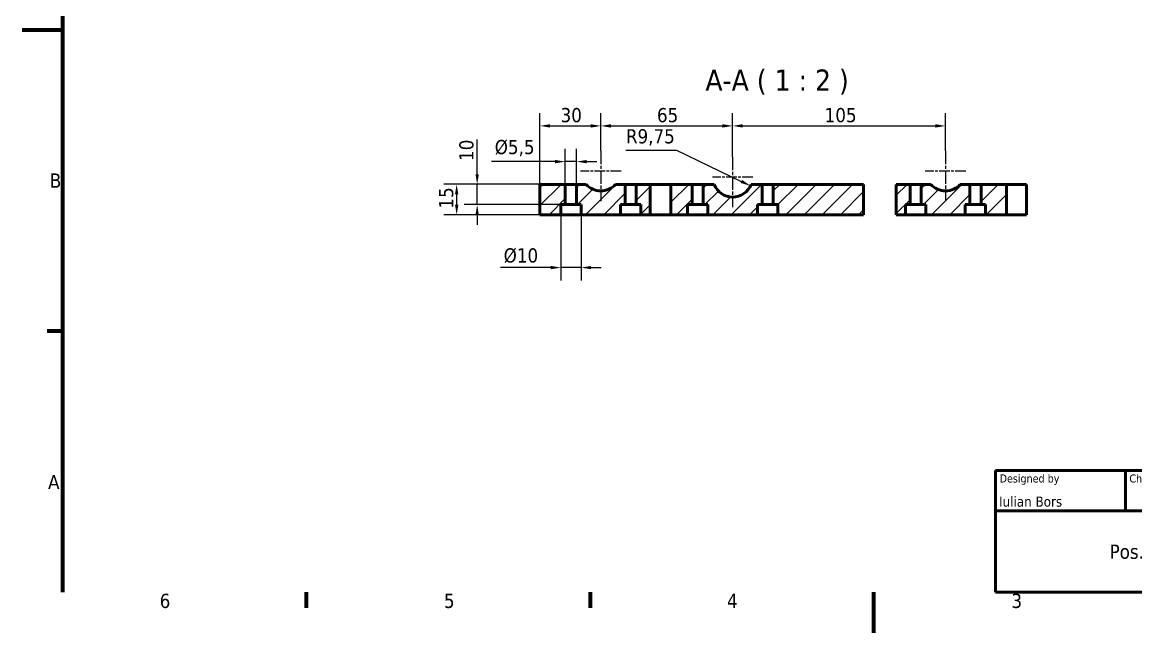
# Model space of a CAD drawing. Header units: millimetres. Extents: x 0 to 840, y 0 to 594.
# Drawn here: x 0 to 549, y 0 to 301 of the extents above; entities that cross this region are included whole.
import ezdxf
from ezdxf.enums import TextEntityAlignment as Align

# ---------------------------------------------------------------- set-up
doc = ezdxf.new("R2010")
doc.units = ezdxf.units.MM
doc.header["$LTSCALE"] = 2
doc.linetypes.add('CHAIN', pattern=[0.3543, 0.2362, -0.0295, 0.0591, -0.0295])
for name, color, linetype, lineweight in [('Border (ISO)', 7, 'Continuous', 70), ('Center Mark (ISO)', 7, 'Continuous', 25), ('Dimension (ISO)', 7, 'Continuous', 25), ('Hatch (ISO)', 7, 'Continuous', 18), ('Symbol (ISO)', 7, 'Continuous', 25), ('Title (ISO)', 7, 'Continuous', 50), ('Visible (ISO)', 7, 'Continuous', 50)]:
    doc.layers.add(name, color=color, linetype=linetype, lineweight=lineweight)
doc.styles.add('Label Text (ISO)', font='tahoma.ttf')
doc.styles.add('Note Text (ISO)', font='tahoma.ttf')
doc.styles.add('Text Style39', font='tahoma.ttf')
doc.styles.add('Text Style41', font='tahoma.ttf')
doc.dimstyles.new('Default - Method 1b (ISO)', dxfattribs={"dimscale": 2, "dimtxt": 3.5, "dimasz": 2.5, "dimexe": 3.175, "dimexo": 0, "dimgap": 0.762, "dimtad": 1, "dimtoh": 1, "dimrnd": 1e-08, "dimtxsty": 'Note Text (ISO)', "dimcen": 0.09, "dimdle": 10, "dimclrd": 256, "dimclre": 256, "dimclrt": 256, "dimazin": 2, "dimtfac": 1, "dimtmove": 0, "dimatfit": 3, "dimfxl": 0, "dimtolj": 1, "dimlwd": -1, "dimlwe": -1, "dimarcsym": 0})

# ---------------------------------------------------------------- blocks, each defined once
blk = doc.blocks.new('Borders Default Border')
at = {"layer": 'Border (ISO)'}
for p, q in [((10, 74.25), (6.1, 74.25)), ((70, 10), (70, 6.1)), ((140, 10), (140, 6.1))]:
    blk.add_line(p, q, dxfattribs=at)
at = {"layer": 'Border (ISO)', "flags": 128}
for points in [[(10, 10), (10, 287)], [(0, 148.5), (10, 148.5)], [(210, 0), (210, 10)]]:
    blk.add_lwpolyline(points, dxfattribs=at)
at = {"layer": 'Border (ISO)', "char_height": 3.5, "attachment_point": 7, "style": 'Note Text (ISO)'}
for s, insert in [('B', (6.78, 109.63)), ('A', (6.36, 35.38)), ('6', (33.88, 6.03)), ('5', (103.98, 6.03)), ('4', (173.78, 6.1)), ('3', (243.91, 6.03))]:
    blk.add_mtext(s, dxfattribs=dict(at, insert=insert))
blk = doc.blocks.new('*D22')
at = {"layer": 'Defpoints', "color": 0}
for p in [(214.24, 220.92), (255.32, 220.92), (255.32, 205.92)]:
    blk.add_point(p, dxfattribs=at)
at = {"layer": 'Dimension (ISO)'}
for p, q in [((255.32, 220.92), (207.89, 220.92)), ((214.24, 210.92), (214.24, 215.92)), ((255.32, 205.92), (207.89, 205.92))]:
    blk.add_line(p, q, dxfattribs=at)
for points in [[(213.4, 215.92), (215.07, 215.92), (214.24, 220.92)], [(213.4, 210.92), (215.07, 210.92), (214.24, 205.92)]]:
    blk.add_solid(points, dxfattribs=at)
at = {"layer": 'Dimension (ISO)', "insert": (205.54, 208.95), "char_height": 7, "attachment_point": 1, "rotation": 90, "style": 'Note Text (ISO)'}
blk.add_mtext('\\A1;15', dxfattribs=at)
blk = doc.blocks.new('*D23')
at = {"layer": 'Defpoints', "color": 0}
for p in [(267.8, 220.92), (224.34, 210.92), (267.8, 210.92)]:
    blk.add_point(p, dxfattribs=at)
at = {"layer": 'Dimension (ISO)'}
for p, q in [((224.34, 225.92), (224.34, 243.03)), ((267.8, 220.92), (217.99, 220.92)), ((224.34, 210.92), (224.34, 220.92)), ((267.8, 210.92), (217.99, 210.92)), ((224.34, 205.92), (224.34, 200.92))]:
    blk.add_line(p, q, dxfattribs=at)
for points in [[(223.51, 225.92), (225.17, 225.92), (224.34, 220.92)], [(223.51, 205.92), (225.17, 205.92), (224.34, 210.92)]]:
    blk.add_solid(points, dxfattribs=at)
at = {"layer": 'Dimension (ISO)', "insert": (215.53, 232.44), "char_height": 7, "attachment_point": 1, "rotation": 90, "style": 'Note Text (ISO)'}
blk.add_mtext('\\A1;10', dxfattribs=at)
blk = doc.blocks.new('*D24')
at = {"layer": 'Defpoints', "color": 0}
for p in [(285.32, 249.71), (285.32, 237.42), (255.32, 220.92)]:
    blk.add_point(p, dxfattribs=at)
at = {"layer": 'Dimension (ISO)'}
for p, q in [((255.32, 220.92), (255.32, 256.06)), ((285.32, 237.42), (285.32, 256.06)), ((260.32, 249.71), (280.32, 249.71))]:
    blk.add_line(p, q, dxfattribs=at)
for points in [[(260.32, 250.55), (260.32, 248.88), (255.32, 249.71)], [(280.32, 250.55), (280.32, 248.88), (285.32, 249.71)]]:
    blk.add_solid(points, dxfattribs=at)
at = {"layer": 'Dimension (ISO)', "insert": (265.48, 258.53), "char_height": 7, "attachment_point": 1, "style": 'Note Text (ISO)'}
blk.add_mtext('\\A1;30', dxfattribs=at)
blk = doc.blocks.new('*D25')
at = {"layer": 'Defpoints', "color": 0}
for p in [(350.32, 249.71), (285.32, 237.42), (350.32, 234.42)]:
    blk.add_point(p, dxfattribs=at)
at = {"layer": 'Dimension (ISO)'}
for p, q in [((285.32, 237.42), (285.32, 256.06)), ((350.32, 234.42), (350.32, 256.06)), ((290.32, 249.71), (345.32, 249.71))]:
    blk.add_line(p, q, dxfattribs=at)
for points in [[(290.32, 250.55), (290.32, 248.88), (285.32, 249.71)], [(345.32, 250.55), (345.32, 248.88), (350.32, 249.71)]]:
    blk.add_solid(points, dxfattribs=at)
at = {"layer": 'Dimension (ISO)', "insert": (313.01, 258.52), "char_height": 7, "attachment_point": 1, "style": 'Note Text (ISO)'}
blk.add_mtext('\\A1;65', dxfattribs=at)
blk = doc.blocks.new('*D26')
at = {"layer": 'Defpoints', "color": 0}
for p in [(455.32, 249.71), (455.32, 237.42), (350.32, 234.42)]:
    blk.add_point(p, dxfattribs=at)
at = {"layer": 'Dimension (ISO)'}
for p, q in [((350.32, 234.42), (350.32, 256.06)), ((455.32, 237.42), (455.32, 256.06)), ((355.32, 249.71), (450.32, 249.71))]:
    blk.add_line(p, q, dxfattribs=at)
for points in [[(355.32, 250.55), (355.32, 248.88), (350.32, 249.71)], [(450.32, 250.55), (450.32, 248.88), (455.32, 249.71)]]:
    blk.add_solid(points, dxfattribs=at)
at = {"layer": 'Dimension (ISO)', "insert": (395.71, 258.52), "char_height": 7, "attachment_point": 1, "style": 'Note Text (ISO)'}
blk.add_mtext('\\A1;105', dxfattribs=at)
blk = doc.blocks.new('*D27')
at = {"layer": 'Defpoints', "color": 0}
for p in [(265.55, 205.92), (275.55, 205.92), (275.55, 179.9)]:
    blk.add_point(p, dxfattribs=at)
at = {"layer": 'Dimension (ISO)'}
for p, q in [((265.55, 205.92), (265.55, 173.55)), ((275.55, 205.92), (275.55, 173.55)), ((260.55, 179.9), (235.88, 179.9)), ((275.55, 179.9), (265.55, 179.9)), ((280.55, 179.9), (285.55, 179.9))]:
    blk.add_line(p, q, dxfattribs=at)
for points in [[(260.55, 180.73), (260.55, 179.07), (265.55, 179.9)], [(280.55, 180.73), (280.55, 179.07), (275.55, 179.9)]]:
    blk.add_solid(points, dxfattribs=at)
at = {"layer": 'Dimension (ISO)', "insert": (237.4, 189.4), "char_height": 7, "attachment_point": 1, "style": 'Note Text (ISO)'}
blk.add_mtext('\\A1;\\fTahoma|b0|i0;\\H7.0000;Ø10', dxfattribs=at)
blk = doc.blocks.new('*D28')
at = {"layer": 'Defpoints', "color": 0}
for p in [(273.3, 232.1), (267.8, 220.92), (273.3, 220.92)]:
    blk.add_point(p, dxfattribs=at)
at = {"layer": 'Dimension (ISO)'}
for p, q in [((267.8, 220.92), (267.8, 238.45)), ((273.3, 220.92), (273.3, 238.45)), ((262.8, 232.1), (231.47, 232.1)), ((273.3, 232.1), (267.8, 232.1)), ((278.3, 232.1), (283.3, 232.1))]:
    blk.add_line(p, q, dxfattribs=at)
for points in [[(262.8, 232.94), (262.8, 231.27), (267.8, 232.1)], [(278.3, 232.94), (278.3, 231.27), (273.3, 232.1)]]:
    blk.add_solid(points, dxfattribs=at)
at = {"layer": 'Dimension (ISO)', "insert": (233, 242.8), "char_height": 7, "attachment_point": 1, "style": 'Note Text (ISO)'}
blk.add_mtext('\\A1;\\fTahoma|b0|i0;\\H7.0000;Ø5,5', dxfattribs=at)
blk = doc.blocks.new('*D29')
at = {"layer": 'Defpoints', "color": 0}
for p in [(350.32, 224.42), (359.11, 220.2)]:
    blk.add_point(p, dxfattribs=at)
at = {"layer": 'Dimension (ISO)'}
for p, q in [((297.69, 237.7), (322.66, 237.7)), ((322.66, 237.7), (354.6, 222.36))]:
    blk.add_line(p, q, dxfattribs=at)
blk.add_solid([(354.96, 223.11), (354.24, 221.61), (359.11, 220.2)], dxfattribs=at)
at = {"layer": 'Dimension (ISO)', "insert": (297.69, 248.1), "char_height": 7, "attachment_point": 1, "style": 'Note Text (ISO)'}
blk.add_mtext('\\A1;R9,75', dxfattribs=at)
blk = doc.blocks.new('Title Blocks I.A.B')
at = {"layer": 'Title (ISO)'}
for p, q in [((270.07, 130), (100.07, 130)), ((100.07, 130), (100.07, 100)), ((132.07, 120), (132.07, 130)), ((157.07, 120), (157.07, 130)), ((197.07, 120), (197.07, 130)), ((220.07, 120), (220.07, 130)), ((250.07, 120), (250.07, 130)), ((270.07, 100), (270.07, 130)), ((100.07, 120), (270.07, 120)), ((175.07, 120), (175.07, 100)), ((270.07, 110), (175.07, 110)), ((235.07, 100), (235.07, 110)), ((250.07, 100), (250.07, 110)), ((100.07, 100), (270.07, 100))]:
    blk.add_line(p, q, dxfattribs=at)
at = {"layer": 'Title (ISO)', "style": 'Text Style41'}
for s, p in [('Designed by', (101.07, 129)), ('Checked by', (133.07, 129)), ('Approved by', (158.07, 129)), ('Date', (221.07, 129))]:
    blk.add_text(s, height=2, dxfattribs=at).set_placement(p, align=Align.TOP_LEFT)
blk.add_text('Date', height=2, dxfattribs=at).set_placement((196.07, 129), align=Align.TOP_RIGHT)
for s, p in [('Edition', (242.57, 109)), ('Sheet', (260.07, 109))]:
    blk.add_text(s, height=2, dxfattribs=at).set_placement(p, align=Align.TOP_CENTER)
at = {"layer": 'Title (ISO)', "style": 'Note Text (ISO)'}
blk.add_text('1 / 1 ', height=3.5, dxfattribs=at).set_placement((260.07, 103.5), align=Align.MIDDLE_CENTER)
at = {"layer": 'Title (ISO)'}
for tag, p, height, style in [('AUTHOR_001', (100.92, 121.05), 2.5, 'Text Style39'), ('CREATION_DATE_001', (220.91, 121.54), 2.5, 'Text Style39'), ('COMPANY_001', (128.18, 108.21), 3.5, 'Note Text (ISO)'), ('PART_NUMBER_001', (175.88, 103.25), 3.5, 'Note Text (ISO)')]:
    blk.add_attdef(tag, p, '', height=height, dxfattribs=dict(at, style=style))
at = {"layer": 'Title (ISO)', "style": 'Text Style39'}
for tag, p in [('CHECKED_BY', (133.07, 121)), ('ENG_APPROVED_BY', (158.07, 121))]:
    blk.add_attdef(tag, text='', height=2.5, dxfattribs=at).set_placement(p, align=Align.BOTTOM_LEFT)
blk.add_attdef('ENG_APPROVAL_DATE', text='', height=2.5, dxfattribs=at).set_placement((196.07, 121), align=Align.BOTTOM_RIGHT)
at = {"layer": 'Title (ISO)', "style": 'Note Text (ISO)'}
for tag, p in [('TITLE', (222.57, 115)), ('REVISION_NUMBER', (242.57, 103.5))]:
    blk.add_attdef(tag, text='', height=3.5, dxfattribs=at).set_placement(p, align=Align.MIDDLE_CENTER)

msp = doc.modelspace()

# ---------------------------------------------------------------- hatches: boundary and pattern name
at = {"layer": 'Hatch (ISO)'}
h = msp.add_hatch(dxfattribs=at)
h.set_pattern_fill('ANSI31', color=256, scale=50.8, style=0)
h.set_pattern_definition([(45, (0, 0), (-4.49013, 4.49013), [])])
edge = h.paths.add_edge_path()
edge.add_ellipse((455.3158, 227.4192), major_axis=(-6.5, -7.2672), ratio=1, start_angle=353.62063, end_angle=450)
edge.add_line((462.583, 220.9192), (467.333, 220.9192))
edge.add_line((467.333, 220.9192), (467.333, 210.9192))
edge.add_line((467.333, 210.9192), (465.083, 210.9192))
edge.add_line((465.083, 210.9192), (465.083, 205.9192))
edge.add_line((465.083, 205.9192), (445.5486, 205.9192))
edge.add_line((445.5486, 205.9192), (445.5486, 210.9192))
edge.add_line((445.5486, 210.9192), (443.2986, 210.9192))
edge.add_line((443.2986, 210.9192), (443.2986, 220.9192))
edge.add_line((443.2986, 220.9192), (448.0486, 220.9192))
h.paths.add_polyline_path([(435.5486, 205.9192), (435.5486, 210.9192), (437.7986, 210.9192), (437.7986, 220.9192), (431.0486, 220.9192), (431.0486, 205.9192)])
h.paths.add_polyline_path([(475.083, 210.9192), (475.083, 205.9192), (485.3158, 205.9192), (485.3158, 220.9192), (472.833, 220.9192), (472.833, 210.9192)])
h.paths.add_polyline_path([(302.833, 210.9192), (305.083, 210.9192), (305.083, 205.9192), (309.583, 205.9192), (309.583, 220.9192), (302.833, 220.9192)])
h.paths.add_polyline_path([(414.943, 205.9192), (414.943, 220.9192), (370.3158, 220.9192), (370.3158, 210.9192), (372.5658, 210.9192), (372.5658, 205.9192)])
h.paths.add_polyline_path([(265.5486, 210.9192), (267.7986, 210.9192), (267.7986, 220.9192), (255.3158, 220.9192), (255.3158, 205.9192), (265.5486, 205.9192)])
edge = h.paths.add_edge_path()
edge.add_line((273.2986, 210.9192), (275.5486, 210.9192))
edge.add_line((275.5486, 210.9192), (275.5486, 205.9192))
edge.add_line((275.5486, 205.9192), (295.083, 205.9192))
edge.add_line((295.083, 205.9192), (295.083, 210.9192))
edge.add_line((295.083, 210.9192), (297.333, 210.9192))
edge.add_line((297.333, 210.9192), (297.333, 220.9192))
edge.add_line((297.333, 220.9192), (292.583, 220.9192))
edge.add_ellipse((285.3158, 227.4192), major_axis=(-6.5, -7.2672), ratio=1, start_angle=353.62063, end_angle=450, ccw=False)
edge.add_line((278.0486, 220.9192), (273.2986, 220.9192))
edge.add_line((273.2986, 220.9192), (273.2986, 210.9192))
edge = h.paths.add_edge_path()
edge.add_line((362.5658, 210.9192), (364.8158, 210.9192))
edge.add_line((364.8158, 210.9192), (364.8158, 220.9192))
edge.add_line((364.8158, 220.9192), (359.4159, 220.9192))
edge.add_ellipse((350.3158, 224.4192), major_axis=(-3.5, -9.1001), ratio=1, start_angle=312.074443, end_angle=450, ccw=False)
edge.add_line((341.2157, 220.9192), (335.8158, 220.9192))
edge.add_line((335.8158, 220.9192), (335.8158, 210.9192))
edge.add_line((335.8158, 210.9192), (338.0658, 210.9192))
edge.add_line((338.0658, 210.9192), (338.0658, 205.9192))
edge.add_line((338.0658, 205.9192), (362.5658, 205.9192))
edge.add_line((362.5658, 205.9192), (362.5658, 210.9192))
h.paths.add_polyline_path([(319.8534, 205.9192), (328.0658, 205.9192), (328.0658, 210.9192), (330.3158, 210.9192), (330.3158, 220.9192), (319.8534, 220.9192)])

# ---------------------------------------------------------------- linework, layer by layer
at = {"layer": 'Center Mark (ISO)', "linetype": 'CHAIN', "ltscale": 13.751092}
for p, q in [((285.3158, 237.4192), (285.3158, 212.6692)), ((455.3158, 237.4192), (455.3158, 212.6692)), ((350.3158, 234.4192), (350.3158, 209.6692))]:
    msp.add_line(p, q, dxfattribs=at)
at = {"layer": 'Center Mark (ISO)', "linetype": 'CHAIN', "ltscale": 11.111974}
for p, q in [((295.3158, 227.4192), (275.3158, 227.4192)), ((465.3158, 227.4192), (445.3158, 227.4192)), ((360.3158, 224.4192), (340.3158, 224.4192))]:
    msp.add_line(p, q, dxfattribs=at)
at = {"layer": 'Visible (ISO)'}
for p, q in [((267.7986, 220.9192), (255.3158, 220.9192)), ((255.3158, 220.9192), (255.3158, 205.9192)), ((267.7986, 210.9192), (267.7986, 220.9192)), ((267.7986, 220.9192), (273.2986, 220.9192)), ((278.0486, 220.9192), (273.2986, 220.9192)), ((273.2986, 220.9192), (273.2986, 210.9192)), ((297.333, 220.9192), (292.583, 220.9192)), ((297.333, 210.9192), (297.333, 220.9192)), ((297.333, 220.9192), (302.833, 220.9192)), ((309.583, 220.9192), (302.833, 220.9192)), ((302.833, 220.9192), (302.833, 210.9192)), ((309.583, 205.9192), (309.583, 220.9192)), ((317.583, 220.9192), (309.583, 220.9192)), ((317.583, 220.9192), (319.8534, 220.9192)), ((330.3158, 220.9192), (319.8534, 220.9192)), ((319.8534, 220.9192), (319.8534, 205.9192)), ((330.3158, 210.9192), (330.3158, 220.9192)), ((330.3158, 220.9192), (335.8158, 220.9192)), ((341.2157, 220.9192), (335.8158, 220.9192)), ((335.8158, 220.9192), (335.8158, 210.9192)), ((364.8158, 220.9192), (359.4159, 220.9192)), ((364.8158, 210.9192), (364.8158, 220.9192)), ((364.8158, 220.9192), (370.3158, 220.9192)), ((414.943, 220.9192), (370.3158, 220.9192)), ((370.3158, 220.9192), (370.3158, 210.9192)), ((414.943, 205.9192), (414.943, 220.9192)), ((431.0486, 220.9192), (431.0486, 205.9192)), ((437.7986, 220.9192), (431.0486, 220.9192)), ((437.7986, 210.9192), (437.7986, 220.9192)), ((437.7986, 220.9192), (443.2986, 220.9192)), ((448.0486, 220.9192), (443.2986, 220.9192)), ((443.2986, 220.9192), (443.2986, 210.9192)), ((467.333, 220.9192), (462.583, 220.9192)), ((467.333, 210.9192), (467.333, 220.9192)), ((467.333, 220.9192), (472.833, 220.9192)), ((485.3158, 220.9192), (472.833, 220.9192)), ((472.833, 220.9192), (472.833, 210.9192)), ((485.3158, 205.9192), (485.3158, 220.9192)), ((487.3158, 220.9192), (485.3158, 220.9192)), ((493.3158, 220.9192), (487.3158, 220.9192)), ((493.3158, 220.9192), (495.3158, 220.9192)), ((495.3158, 205.9192), (495.3158, 220.9192)), ((265.5486, 210.9192), (267.7986, 210.9192)), ((265.5486, 205.9192), (265.5486, 210.9192)), ((273.2986, 210.9192), (267.7986, 210.9192)), ((273.2986, 210.9192), (275.5486, 210.9192)), ((275.5486, 210.9192), (275.5486, 205.9192)), ((295.083, 205.9192), (295.083, 210.9192)), ((295.083, 210.9192), (297.333, 210.9192)), ((302.833, 210.9192), (297.333, 210.9192)), ((302.833, 210.9192), (305.083, 210.9192)), ((305.083, 210.9192), (305.083, 205.9192)), ((328.0658, 205.9192), (328.0658, 210.9192)), ((328.0658, 210.9192), (330.3158, 210.9192)), ((330.3158, 210.9192), (335.8158, 210.9192)), ((335.8158, 210.9192), (338.0658, 210.9192)), ((338.0658, 210.9192), (338.0658, 205.9192)), ((362.5658, 210.9192), (364.8158, 210.9192)), ((362.5658, 205.9192), (362.5658, 210.9192)), ((364.8158, 210.9192), (370.3158, 210.9192)), ((370.3158, 210.9192), (372.5658, 210.9192)), ((372.5658, 210.9192), (372.5658, 205.9192)), ((435.5486, 205.9192), (435.5486, 210.9192)), ((435.5486, 210.9192), (437.7986, 210.9192)), ((443.2986, 210.9192), (437.7986, 210.9192)), ((443.2986, 210.9192), (445.5486, 210.9192)), ((445.5486, 210.9192), (445.5486, 205.9192)), ((465.083, 205.9192), (465.083, 210.9192)), ((465.083, 210.9192), (467.333, 210.9192)), ((472.833, 210.9192), (467.333, 210.9192)), ((472.833, 210.9192), (475.083, 210.9192)), ((475.083, 210.9192), (475.083, 205.9192)), ((255.3158, 205.9192), (265.5486, 205.9192)), ((275.5486, 205.9192), (265.5486, 205.9192)), ((275.5486, 205.9192), (295.083, 205.9192)), ((305.083, 205.9192), (295.083, 205.9192)), ((305.083, 205.9192), (309.583, 205.9192)), ((309.583, 205.9192), (317.583, 205.9192)), ((319.8534, 205.9192), (317.583, 205.9192)), ((319.8534, 205.9192), (328.0658, 205.9192)), ((338.0658, 205.9192), (328.0658, 205.9192)), ((338.0658, 205.9192), (362.5658, 205.9192)), ((372.5658, 205.9192), (362.5658, 205.9192)), ((372.5658, 205.9192), (414.943, 205.9192)), ((431.0486, 205.9192), (435.5486, 205.9192)), ((445.5486, 205.9192), (435.5486, 205.9192)), ((445.5486, 205.9192), (465.083, 205.9192)), ((475.083, 205.9192), (465.083, 205.9192)), ((475.083, 205.9192), (485.3158, 205.9192)), ((485.3158, 205.9192), (487.3158, 205.9192)), ((493.3158, 205.9192), (487.3158, 205.9192)), ((495.3158, 205.9192), (493.3158, 205.9192))]:
    msp.add_line(p, q, dxfattribs=at)
for centre, start, end in [((285.3158, 227.4192), 221.810315, 318.189685), ((350.3158, 224.4192), 201.037221, 338.962779), ((455.3158, 227.4192), 221.810315, 318.189685)]:
    msp.add_arc(centre, 9.75, start, end, dxfattribs=at)

# ---------------------------------------------------------------- block references
at = {"xscale": 2, "yscale": 2, "zscale": 2}
msp.add_blockref('Borders Default Border', (0, 0), dxfattribs=at)
msp.add_blockref('Title Blocks I.A.B', (279.8572, -180), dxfattribs=at).add_auto_attribs({'PART_NUMBER_001': '0008-10-006', 'COMPANY_001': 'Pos. 006', 'AUTHOR_001': 'Iulian Bors', 'CREATION_DATE_001': '3/13/2021'})

# ---------------------------------------------------------------- texts
at = {"layer": 'Symbol (ISO)', "insert": (336.9001, 265.0919), "char_height": 10.5, "attachment_point": 7, "style": 'Label Text (ISO)'}
msp.add_mtext('A-A ( 1 : 2 )', dxfattribs=at)

# ---------------------------------------------------------------- dimensions: what is measured, and where the dimension line sits
at = {"layer": 'Dimension (ISO)'}
for base, p1, p2, angle, override, picture, middle in [((285.3158, 249.7139), (255.3158, 220.9192), (285.3158, 237.4192), 180, {"dimgap": 0.762, "dimtoh": 0, "dimdec": 2, "dimtol": 0, "dimlim": 0, "dimtp": 0, "dimtm": 0, "dimtdec": 2, "dimtofl": 0, "dimatfit": 1}, '*D24', (270.3158, 249.7139)), ((350.3158, 249.7139), (285.3158, 237.4192), (350.3158, 234.4192), 180, {"dimgap": 0.762, "dimtoh": 0, "dimdec": 2, "dimtol": 0, "dimlim": 0, "dimtp": 0, "dimtm": 0, "dimtdec": 2, "dimtofl": 0, "dimatfit": 1}, '*D25', (317.8158, 249.7139)), ((455.3158, 249.7139), (350.3158, 234.4192), (455.3158, 237.4192), 180, {"dimgap": 0.762, "dimtoh": 0, "dimdec": 2, "dimtol": 0, "dimlim": 0, "dimtp": 0, "dimtm": 0, "dimtdec": 2, "dimtofl": 0, "dimatfit": 1}, '*D26', (402.8158, 249.7139)), ((224.3398, 210.9192), (267.7986, 220.9192), (267.7986, 210.9192), 90, {"dimgap": 0.762, "dimtoh": 0, "dimdec": 2, "dimtol": 0, "dimlim": 0, "dimtp": 0, "dimtm": 0, "dimtdec": 2, "dimtofl": 1, "dimatfit": 1}, '*D23', (224.3398, 236.9727)), ((214.2376, 220.9192), (255.3158, 205.9192), (255.3158, 220.9192), 270, {"dimgap": 0.762, "dimtoh": 0, "dimdec": 2, "dimtol": 0, "dimlim": 0, "dimtp": 0, "dimtm": 0, "dimtdec": 2, "dimtofl": 0, "dimatfit": 1}, '*D22', (214.2376, 213.4192))]:
    dim = msp.add_linear_dim(base=base, p1=p1, p2=p2, angle=angle, dimstyle='Default - Method 1b (ISO)', override=override, dxfattribs=at)
    dim.commit()
    dim.dimension.update_dxf_attribs({"geometry": picture, "text_midpoint": middle, "dimtype": 160})
dim = msp.add_radius_dim(center=(350.3158, 224.4192), mpoint=(359.1055, 220.1997), dimstyle='Default - Method 1b (ISO)', override={"dimgap": 0.762, "dimtih": 1, "dimdec": 2, "dimlfac": 1, "dimcen": 0, "dimtol": 0, "dimlim": 0, "dimtp": 0, "dimtm": 0, "dimtdec": 2, "dimtofl": 0}, dxfattribs=at)
dim.commit()
dim.dimension.update_dxf_attribs({"geometry": '*D29', "text_midpoint": (309.4136, 237.6953), "dimtype": 164})
dim = msp.add_linear_dim(base=(273.2986, 232.1045), p1=(267.7986, 220.9192), p2=(273.2986, 220.9192), angle=180, text='\\fTahoma|b0|i0;\\H7.0000;Ø<>', dimstyle='Default - Method 1b (ISO)', override={"dimgap": 0.762, "dimtoh": 0, "dimdec": 2, "dimtol": 0, "dimlim": 0, "dimtp": 0, "dimtm": 0, "dimtdec": 2, "dimtofl": 1, "dimatfit": 1}, dxfattribs=at)
dim.commit()
dim.dimension.update_dxf_attribs({"geometry": '*D28', "text_midpoint": (242.7078, 232.1045), "dimtype": 160})
dim = msp.add_linear_dim(base=(275.5486, 179.901), p1=(265.5486, 205.9192), p2=(275.5486, 205.9192), text='\\fTahoma|b0|i0;\\H7.0000;Ø<>', dimstyle='Default - Method 1b (ISO)', override={"dimgap": 0.762, "dimtoh": 0, "dimdec": 2, "dimtol": 0, "dimlim": 0, "dimtp": 0, "dimtm": 0, "dimtdec": 2, "dimtofl": 1, "dimatfit": 1}, dxfattribs=at)
dim.commit()
dim.dimension.update_dxf_attribs({"geometry": '*D27', "text_midpoint": (245.713, 179.901), "dimtype": 160})

doc.saveas('drawing.dxf')
